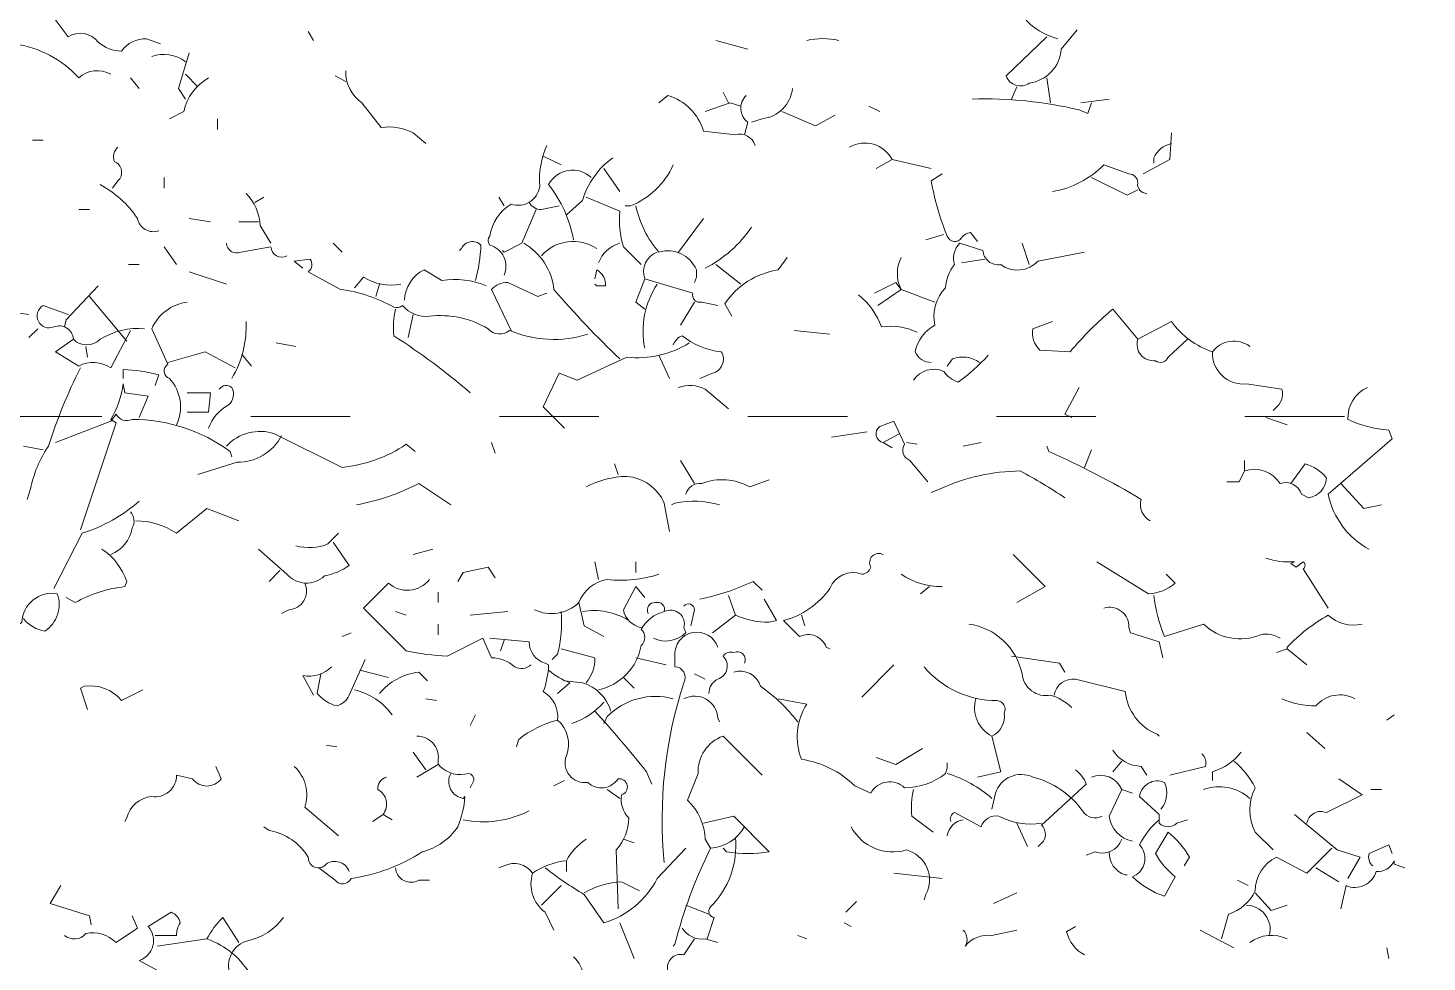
# Model space of a CAD drawing. Header units: millimetres. Extents: x 922141 to 965068, y 34629 to 256118.
# Drawn here: x 947166 to 949699, y 86798 to 88490 of the extents above; entities that cross this region are included whole.
import ezdxf

# ---------------------------------------------------------------- set-up
doc = ezdxf.new("R2010")
doc.units = ezdxf.units.MM
doc.linetypes.add('ACAD_ISO03W100', pattern=[30, 12, -18])
doc.layers.add('HATCH', color=8, linetype='Continuous', lineweight=5)
doc.layers.add('MCA__ LANDSCAPE', color=136, linetype='Continuous', lineweight=5)
doc.layers.add('MCA__ PISCINA ELEV.', color=91, linetype='Continuous')

# ---------------------------------------------------------------- blocks, each defined once
blk = doc.blocks.new('05')
at = {"layer": 'HATCH'}
for points in [[(619968.9, 367550.8, -0.178864), (619952.8, 367592.7), (619994.7, 367608.9), (620004.4, 367586.3, 0.010635), (619981.8, 367547.6, 0.164948), (620043.1, 367508.9)], [(618222.1, 367550.8), (618251.1, 367512.2, -0.388977), (618305.9, 367502.5, 0.178864), (618347.8, 367486.4, -0.243835), (618392.9, 367508.9), (618418.7, 367499.3)], [(619646.6, 367505.7, 0.112473), (619588.6, 367505.7)], [(620023.7, 367512.2), (619949.6, 367441.3, 0.489075), (619991.5, 367428.4, 0.354019), (620049.5, 367489.6), (620078.5, 367525.1)], [(618154.4, 367499.3, -0.175232), (618270.4, 367438, -0.323349), (618328.4, 367444.5)], [(618463.8, 367467.1, 0.250641), (618402.6, 367476.7)], [(618753.9, 367450.9, 0.248367), (618782.9, 367392.9), (618818.3, 367347.8, -0.162277), (618876.3, 367338.1), (618898.9, 367318.8)], [(618505.7, 367438, 0.211838), (618460.6, 367376.8), (618434.8, 367363.9)], [(619495.1, 367315.6, 0.4142), (619459.7, 367334.9), (619401.7, 367341.4, 0.255402), (619337.2, 367405.8), (619321.1, 367392.9)], [(619479, 367405.8, 0.471924), (619482.3, 367357.5), (619475.8, 367334.9)], [(619562.8, 367418.7, -0.354019), (619508, 367363.9), (619488.7, 367357.5)], [(619888.4, 367399.4, -0.065994), (620081.7, 367380), (620097.8, 367373.6), (620104.3, 367392.9)], [(618341.3, 367312.3, 0.302765), (618334.9, 367286.6, -0.544022), (618341.3, 367251.1), (618331.7, 367238.2)], [(619118.1, 367315.6, 0.12587), (619105.2, 367241.4, -0.472687), (619053.6, 367209.2, 0.225525), (619014.9, 367151.2, 0.4142), (619014.9, 367135.1, -0.453766), (619040.7, 367080.3)], [(619666, 367312.3, -0.427887), (619743.3, 367289.8), (619814.2, 367273.7)], [(620249.3, 367318.8, 0.25296), (620217.1, 367293), (620217.1, 367283.3)], [(619237.3, 367293, 0.162277), (619182.5, 367215.7), (619153.5, 367189.9)], [(619346.9, 367280.1, -0.19191), (619269.5, 367206), (619259.9, 367206)], [(620204.2, 367228.6, -0.45993), (620188.1, 367247.9, 0.4142), (620172, 367264), (620126.9, 367280.1, -0.153275), (620033.4, 367231.8)], [(619198.6, 367257.6, 0.489075), (619121.3, 367244.7, -0.119324), (619166.4, 367144.8)], [(619833.6, 367264), (619814.2, 367251.1, 0.056015), (619843.2, 367151.2, 0.618027), (619869, 367148, -0.236053), (619885.1, 367157.6), (619898, 367141.5)], [(618415.5, 367160.9, -0.45993), (618376.8, 367183.4, 0.119247), (618309.1, 367244.7)], [(618573.4, 367228.6, -0.178864), (618599.2, 367170.5), (618618.5, 367138.3)], [(619189, 367222.1), (619250.2, 367196.3, 0.099014), (619256.6, 367131.9), (619288.9, 367099.6)], [(619085.8, 367212.4, 0.276978), (619108.4, 367199.5), (619140.6, 367206)], [(619279.2, 367206, 0.125443), (619321.1, 367122.2, -0.386597), (619388.8, 367090), (619388.8, 367077.1), (619385.6, 367067.4)], [(619488.7, 367167.3, -0.126114), (619404.9, 367093.2)], [(618537.9, 367138.3, 0.509216), (618563.7, 367122.2), (618618.5, 367131.9, 0.566177), (618647.5, 367115.7)], [(618989.1, 367070.6, 0.048889), (618998.8, 367135.1, 0.526016), (618963.4, 367128.6), (618960.1, 367125.4)], [(619076.2, 367138.3, -0.241638), (619131, 367054.5, 0.024979), (619250.2, 366928.8)], [(619108.4, 367115.7, -0.37883), (619208.3, 367128.6)], [(619250.2, 367138.3, 0.236053), (619211.5, 367102.9)], [(619317.9, 367122.2, 0.4142), (619295.3, 367073.8), (619279.2, 367031.9), (619295.3, 367019.1)], [(619814.2, 366922.4, -0.312363), (619785.2, 366941.7, -0.225677), (619820.7, 366990, -0.25499), (619840, 367057.7, -0.148804), (619856.1, 367099.6, -0.276978), (619865.8, 367138.3), (619907.7, 367125.4, 0.441483), (619939.9, 367099.6, 0.38205), (620007.6, 367106.1), (620091.4, 367122.2)], [(619192.2, 366973.9, -0.181442), (619050.4, 366980.4, -0.4142), (619011.7, 366983.6, 0.16394), (618905.3, 367006.2, -0.253143), (618857, 367025.5, -0.236053), (618840.9, 367022.3, 0.100998), (618744.2, 367054.5), (618686.2, 367086.7, 0.4142), (618689.4, 367109.3), (618660.4, 367106.1), (618676.5, 367093.2)], [(619453.3, 367006.2), (619440.4, 367028.7, -0.210266), (619537, 367090), (619553.2, 367112.5)], [(619759.4, 367112.5, 0.224854), (619759.4, 367054.5), (619717.5, 367025.5)], [(618770, 367057.7), (618786.1, 367077.1, 0.192581), (618853.8, 367064.2)], [(619008.5, 367061, 0.146759), (618927.9, 367070.6), (618895.7, 367090, 0.276978), (618860.2, 367035.2)], [(619205.1, 367073.8), (619208.3, 367090, -0.302765), (619224.4, 367061), (619208.3, 367061), (619205.1, 367064.2)], [(619295.3, 367073.8), (619382.3, 367048.1, 0.599991), (619398.5, 367031.9), (619427.5, 367025.5)], [(619053.6, 366980.4), (619018.1, 367054.5, -0.226822), (619047.2, 367067.4), (619101.9, 367041.6), (619118.1, 367048.1)], [(619317.9, 367064.2, 0.197815), (619295.3, 366948.2)], [(619682.1, 367044.8, -0.143997), (619724, 366986.8, -0.146759), (619788.4, 366977.2)], [(618251.1, 367009.4), (618206, 367025.5, 0.942245), (618225.3, 366986.8, -0.514618), (618260.7, 366964.3, 0.4142), (618309.1, 366964.3, -0.160355), (618389.7, 366983.6)], [(618467, 367031.9, 0.259125), (618402.6, 366983.6), (618431.6, 366919.1, 0.618027), (618434.8, 366893.4, -0.301163), (618447.7, 366809.6)], [(618573.4, 366996.5, -0.148178), (618547.6, 366893.4)], [(618844.1, 367019.1, 0.082748), (618840.9, 366970.7, -0.034805), (618979.5, 366867.6)], [(620188.1, 366964.3), (620143, 367019.1, 0.041733), (620065.6, 366941.7), (620010.8, 366944.9, -0.265564), (619997.9, 366983.6), (620033.4, 366996.5)], [(620323.5, 366941.7, -0.162277), (620249.3, 366996.5), (620188.1, 366964.3, 0.541992), (620220.3, 366925.6, 0.523941), (620242.9, 366932), (620278.3, 366964.3)], [(618363.9, 366980.4), (618328.4, 366912.7, 0.274826), (618270.4, 366915.9), (618228.5, 366941.7), (618260.7, 366964.3)], [(619346.9, 366954.6, -0.199997), (619363, 366970.7, 0.141068), (619433.9, 366941.7, -0.514618), (619417.8, 366903), (619395.2, 366893.4)], [(619375.9, 366957.8, -0.169128), (619263.1, 366932), (619172.9, 366890.1), (619140.6, 366903), (619111.6, 366841.8), (619150.3, 366803.1)], [(620391.1, 366951.4, 0.417374), (620323.5, 366941.7, 0.463791), (620384.7, 366883.7), (620449.2, 366874, -0.302765), (620436.3, 366838.6), (620433, 366835.3)], [(619782, 366890.1, -0.37204), (619836.8, 366906.3, 0.162277), (619862.6, 366886.9, 0.055374), (619917.4, 366935.3)], [(619901.2, 366922.4, 0.255692), (619852.9, 366928.8), (619843.2, 366915.9)], [(618273.6, 366912.7, 0.03894), (618215.6, 366770.9, 0.100754), (618183.4, 366693.5), (618176.9, 366674.2)], [(618409, 366880.5), (618415.5, 366899.8, 0.064087), (618351, 366909.5), (618351, 366893.4)], [(618273.6, 366619.4), (618338.1, 366812.8), (618328.4, 366819.2, 0.104355), (618351, 366883.7), (618354.2, 366867.6), (618396.1, 366861.1), (618380, 366822.5)], [(618525, 366874, -0.442368), (618547.6, 366877.2, -0.369919), (618541.1, 366845, 0.196625), (618505.7, 366803.1)], [(619356.6, 366877.2, -0.204086), (619404.9, 366874), (619446.8, 366838.6)], [(620603.9, 366877.2, 0.301514), (620568.4, 366819.2, 0.092056), (620642.5, 366799.9), (620649, 366783.8), (620532.9, 366683.9, 0.222809), (620607.1, 366584)], [(618228.5, 366777.3), (618328.4, 366816), (618338.1, 366828.9, 0.4142), (618367.1, 366819.2, -0.159607), (618544.4, 366761.2), (618547.6, 366751.5)], [(618537.9, 366770.9, -0.291199), (618624.9, 366793.4), (618747.4, 366732.2, 0.123093), (618863.4, 366774.1), (618879.6, 366761.2)], [(619727.2, 366777.3, -0.659393), (619720.8, 366806.3), (619746.5, 366816), (619765.9, 366774.1, 0.49527), (619775.5, 366745.1), (619807.8, 366706.4)], [(618637.8, 366790.2, -0.286789), (618557.3, 366741.9), (618486.4, 366719.3)], [(620210.7, 366635.5, -0.362045), (620194.5, 366674.2, 0.029785), (620026.9, 366761.2), (620023.7, 366770.9)], [(619189, 366696.8, -0.116699), (619263.1, 366716.1, -0.270767), (619330.8, 366667.8), (619340.4, 366616.2)], [(620055.9, 366677.4, 0.023788), (619975.4, 366725.8, 0.105392), (619830.3, 366693.5), (619814.2, 366687.1)], [(620349.2, 366706.4), (620371.8, 366706.4), (620381.5, 366725.8, -0.343094), (620445.9, 366703.2, -0.4142), (620484.6, 366683.9), (620497.5, 366677.4, 0.359619), (620529.7, 366712.9, 0.165543), (620491.1, 366738.7), (620465.3, 366703.2)], [(618773.2, 366664.5, 0.07692), (618886, 366703.2), (618944, 366664.5)], [(619369.5, 366683.9, -0.364258), (619398.5, 366703.2, -0.223816), (619485.5, 366696.8), (619520.9, 366709.7)], [(618380, 366671, -0.101349), (618276.9, 366613), (618225.3, 366513)], [(619430.7, 366664.5, 0.121552), (619350.1, 366667.8), (619343.7, 366664.5)], [(618363.9, 366651.6, -0.343094), (618367.1, 366622.6, -0.260178), (618328.4, 366574.3)], [(618373.6, 366635.5, -0.148178), (618447.7, 366613), (618502.5, 366658.1), (618560.5, 366635.5)], [(618731.3, 366596.8), (618760.3, 366554.9, -0.109772), (618715.2, 366535.6, -0.427002), (618647.5, 366538.8), (618595.9, 366584)], [(618741, 366613), (618721.6, 366593.6, -0.166153), (618663.6, 366590.4)], [(618312.3, 366584, -0.16861), (618357.4, 366525.9), (618354.2, 366516.3, 0.105759), (618264, 366487.3), (618247.9, 366496.9)], [(619727.2, 366574.3, 0.754288), (619704.6, 366551.7, -0.333328), (619688.5, 366538.8, 0.4142), (619630.5, 366513, -0.17865), (619546.7, 366455), (619575.7, 366426, -0.438309), (619624.1, 366406.7), (619630.5, 366403.5)], [(620532.9, 366477.6), (620487.8, 366548.5, 0.5), (620487.8, 366561.4), (620474.9, 366551.7), (620465.3, 366558.2), (620471.7, 366561.4, -0.099014), (620420.1, 366567.8)], [(619095.5, 366474.4, 0.307983), (619176.1, 366487.3, -0.275284), (619227.6, 366529.2, 0.105927), (619321.1, 366538.8)], [(619759.4, 366538.8, 0.148178), (619833.6, 366516.3)], [(620239.7, 366538.8), (620255.8, 366522.7, -0.172653), (620207.4, 366503.4), (620114, 366561.4)], [(618679.7, 366522.7, -0.535172), (618650.7, 366474.4), (618637.8, 366467.9)], [(618905.3, 366529.2, -0.435272), (618831.2, 366522.7), (618786.1, 366477.6), (618863.4, 366400.2, 0.048386), (618937.6, 366390.6), (619002, 366422.8), (619018.1, 366387.4, -0.178864), (619060, 366371.2, 0.323349), (619089.1, 366374.5)], [(619295.3, 366496.9), (619279.2, 366516.3), (619256.6, 366474.4, 0.302765), (619288.9, 366442.1)], [(619395.2, 366493.7, 0.060013), (619491.9, 366525.9), (619508, 366509.8)], [(618170.5, 366458.3, 0.188675), (618209.2, 366435.7, 0.343094), (618231.7, 366503.4, 0.452606), (618167.3, 366451.8), (618138.3, 366426, -0.030823), (618089.9, 366458.3), (618086.7, 366464.7)], [(619301.8, 366467.9, -0.618027), (619314.7, 366487.3, -0.599991), (619330.8, 366471.1, -0.649872), (619366.2, 366442.1), (619369.5, 366432.5, -0.314713), (619311.4, 366422.8)], [(619446.8, 366500.2), (619459.7, 366464.7, 0.111496), (619520.9, 366451.8), (619533.8, 366455), (619511.3, 366493.7)], [(620217.1, 366500.2, 0.07106), (620236.4, 366426), (620307.3, 366448.6, 0.302765), (620410.5, 366429.3, -0.192581), (620445.9, 366422.8)], [(619143.8, 366471.1, -0.082748), (619137.4, 366393.8), (619127.7, 366384.1)], [(619182.5, 366471.1, -0.185669), (619266.3, 366455), (619259.9, 366458.3)], [(619330.8, 366471.1, 0.209167), (619288.9, 366438.9, -0.449051), (619288.9, 366409.9, -0.306015), (619211.5, 366329.3)], [(619366.2, 366480.8, -0.704712), (619385.6, 366474.4), (619379.1, 366445.4)], [(620126.9, 366477.6, -0.517548), (620172, 366442.1), (620175.2, 366432.5), (620226.8, 366416.4), (620233.2, 366387.4)], [(620594.2, 366448.6, -0.259125), (620532.9, 366464.7, 0.075043), (620458.8, 366406.7), (620458.8, 366403.5), (620439.5, 366397)], [(619881.9, 366448.6, -0.315994), (619978.6, 366358.3, 0.442368), (620030.2, 366319.7, -0.120438), (620068.8, 366297.1)], [(619014.9, 366422.8), (619085.8, 366416.4, 0.32254), (619114.8, 366377.7), (619121.3, 366374.5, -0.077118), (619111.6, 366326.1, -0.302765), (619137.4, 366274.5, -0.32045), (619153.5, 366210.1, 0.575546), (619192.2, 366161.7, 0.470993), (619247, 366168.2, -0.926025), (619253.4, 366139.2, 0.236053), (619266.3, 366097.3, -0.182587), (619243.8, 366039.3), (619247, 365932.9)], [(619427.5, 366406.7, 0.89061), (619350.1, 366390.6), (619350.1, 366371.2, -0.566177), (619366.2, 366342.2, 0.104599), (619330.8, 366016.7)], [(619143.8, 366403.5), (619205.1, 366387.4, -0.190887), (619189, 366342.2)], [(619475.8, 366377.7, 0.720749), (619456.5, 366397, 0.302765), (619437.1, 366390.6, -0.566177), (619427.5, 366348.7, 0.276978), (619411.4, 366322.9)], [(618728.1, 366371.2, -0.24913), (618676.5, 366355.1), (618695.8, 366319.7)], [(618789.3, 366384.1), (618760.3, 366319.7, -0.224854), (618737.7, 366300.3, -0.158417), (618702.3, 366322.9), (618708.7, 366358.3)], [(618815.1, 366322.9, -0.19014), (618886, 366361.6), (618902.1, 366345.5)], [(619121.3, 366364.8, 0.090164), (619160, 366342.2), (619137.4, 366322.9)], [(619572.5, 366271.3, 0.077194), (619504.8, 366335.8, 0.4142), (619456.5, 366361.6)], [(619801.3, 366371.2, 0.225006), (619933.5, 366310, -0.5), (619946.4, 366287.4, -0.333328), (619923.8, 366245.5)], [(618386.4, 366329.3), (618347.8, 366310, 0.266052), (618280.1, 366335.8), (618273.6, 366332.6), (618286.5, 366293.9)], [(619234.1, 366290.7, 0.25), (619182.5, 366342.2), (619150.3, 366345.5)], [(620036.6, 366319.7, -0.40065), (620075.3, 366348.7), (620165.5, 366326.1, 0.280411), (620223.5, 366248.8), (620226.8, 366245.5)], [(618770, 366329.3, -0.180573), (618837.7, 366284.2)], [(619346.9, 366313.2, 0.272293), (619227.6, 366281), (619221.2, 366268.1)], [(619366.2, 366313.2, -0.548935), (619427.5, 366277.8), (619430.7, 366271.3)], [(619537, 366313.2), (619588.6, 366303.6, 0.234207), (619578.9, 366203.6, -0.160019), (619675.6, 366155.3), (619704.6, 366142.4, -0.489075), (619765.9, 366152.1, 0.168671), (619840, 366177.9), (619843.2, 366187.5), (619843.2, 366197.2)], [(619894.8, 366313.2, 0.356949), (619923.8, 366245.5), (619939.9, 366181.1), (619898, 366171.4)], [(620449.2, 366313.2, 0.111496), (620510.4, 366300.3, -0.353287), (620581.3, 366313.2)], [(619221.2, 366306.8, -0.128281), (619163.2, 366268.1)], [(619205.1, 366290.7, -0.017029), (619298.5, 366181.1), (619308.2, 366158.5)], [(619137.4, 366274.5, 0.109406), (619066.5, 366239.1), (619063.3, 366226.2)], [(618882.8, 366245.5, -0.441071), (618921.5, 366203.6, 0.236053), (618924.7, 366190.8, 0.265564), (618976.2, 366177.9, -0.4142), (618985.9, 366165), (618979.5, 366152.1)], [(619508, 366174.6), (619437.1, 366245.5, 0.331436), (619392, 366177.9), (619372.7, 366129.5, -0.197815), (619404.9, 366058.6), (619414.6, 366042.5)], [(620143, 366219.8, 0.252106), (620194.5, 366190.8), (620204.2, 366174.6)], [(620304.1, 366213.3, -0.302765), (620310.6, 366190.8), (620246.1, 366174.6)], [(620375, 366216.5, -0.162277), (620323.5, 366181.1), (620323.5, 366165)], [(618518.6, 366190.8), (618528.3, 366168.2, -0.506302), (618476.7, 366168.2), (618447.7, 366174.6, -0.45929), (618402.6, 366136, 0.32254), (618357.4, 366097.3), (618354.2, 366090.8)], [(618660.4, 366190.8, -0.302765), (618679.7, 366116.6), (618741, 366065.1)], [(620075.3, 366184.3, -0.162277), (620094.6, 366158.5), (620014, 366084.4, -0.343094), (620017.3, 366055.4), (620007.6, 366045.7)], [(620362.1, 366200.4, -0.099014), (620400.8, 366152.1, 0.243301), (620400.8, 366071.5), (620433, 366039.3)], [(618944, 366177.9, 0.514618), (618966.6, 366132.7), (618969.8, 366136, -0.074905), (618956.9, 366081.2, -0.18132), (618892.5, 366036, -0.109772), (618763.5, 365987.7, -0.561981), (618734.5, 365984.5), (618705.5, 366007)], [(618828, 366171.4, 0.355026), (618811.9, 366148.9, -0.470993), (618821.5, 366103.7), (618837.7, 366094.1)], [(619843.2, 366177.9, -0.105759), (619923.8, 366132.7)], [(620123.6, 366100.5, -0.401794), (620088.2, 366110.2, 0.173447), (619997.9, 366171.4, 0.449051), (619930.3, 366142.4), (619923.8, 366113.4)], [(620104.3, 366171.4, -0.4142), (620159.1, 366148.9), (620178.4, 366142.4)], [(620230, 366113.4, 0.295303), (620236.4, 366161.7, 0.5), (620191.3, 366136), (620226.8, 366103.7), (620226.8, 366087.6, 0.399994), (620259, 366087.6), (620278.3, 366094.1)], [(620494.3, 366087.6, -0.486771), (620529.7, 366107), (620594.2, 366139.2), (620552.3, 366168.2)], [(619782, 366148.9, 0.082748), (619778.8, 366100.5), (619817.4, 366071.5)], [(620159.1, 366148.9), (620136.5, 366100.5, 0.333328), (620178.4, 366055.4)], [(620391.1, 366132.7, 0.274033), (620307.3, 366148.9)], [(618966.6, 366094.1, 0.172012), (619085.8, 366110.2)], [(619401.7, 366087.6), (619456.5, 366100.5), (619520.9, 366036, -0.083908), (619443.6, 366036), (619437.1, 366042.5)], [(619872.2, 366094.1, 0.333328), (619843.2, 366065.1)], [(619849.7, 366090.8, -0.4142), (619856.1, 366107), (619904.5, 366081.2, -0.382629), (619936.7, 366100.5, 0.162277), (620014, 366087.6)], [(620226.8, 366094.1, 0.099014), (620191.3, 366048.9, -0.463791), (620184.9, 365994.1), (620178.4, 365990.9, 0.112411), (620236.4, 365955.5), (620255.8, 365990.9, -0.099014), (620220.3, 366032.8), (620242.9, 366071.5, -0.099014), (620281.6, 366026.4), (620271.9, 366010.3)], [(618760.3, 366000.6, 0.489075), (618718.4, 366013.5, -0.720749), (618686.2, 366026.4, 0.210693), (618615.3, 366074.7), (618605.6, 366081.2)], [(619189, 366058.6, 0.126938), (619153.5, 366019.9, 0.123093), (619092.3, 365997.4, 0.382629), (619040.7, 366010.3), (619031, 366007)], [(619475.8, 366081.2, -0.252106), (619414.6, 366042.5, 0.053238), (619350.1, 365868.5), (619346.9, 365865.2)], [(619459.7, 366061.8, -0.221268), (619414.6, 365936.1, 0.618027), (619421, 365916.8), (619408.1, 365878.1)], [(619669.2, 366081.2, 0.359314), (619769.1, 366039.3, -0.483139), (619804.6, 365958.7), (619801.3, 365949)], [(620159.1, 366058.6, -0.4142), (620110.7, 366036), (620094.6, 366029.6)], [(619114.8, 366007, 0.031036), (619185.7, 365958.7), (619221.2, 365907.1, 0.203522), (619317.9, 365987.7), (619369.5, 366042.5)], [(620136.5, 366036, 0.343094), (620165.5, 365994.1), (620168.8, 365994.1)], [(620539.4, 366042.5), (620494.3, 365997.4), (620439.5, 366026.4, 0.291199), (620400.8, 365965.1, -0.207977), (620352.5, 365923.2), (620339.6, 365878.1)], [(620613.5, 366010.3, -0.302765), (620607.1, 366032.8), (620642.5, 366048.9), (620649, 366032.8)], [(618844.1, 366007, 0.551163), (618886, 365984.5), (618905.3, 365984.5)], [(620555.5, 365932.9), (620565.2, 365974.8, 0.453766), (620620, 366000.6, 0.33638), (620652.2, 366019.9), (620652.2, 366013.5), (620671.5, 366007)], [(619092.3, 365997.4, 0.315216), (619114.8, 365926.5), (619131, 365894.2)], [(619185.7, 365961.9, -0.122009), (619253.4, 365981.3), (619285.7, 365965.1)], [(620384.7, 365939.4, -0.477875), (620426.6, 365884.6)], [(618367.1, 365920), (618376.8, 365897.5), (618338.1, 365871.7, 0.259125), (618283.3, 365887.8, -0.4142), (618244.6, 365884.6)], [(618409, 365884.6), (618447.7, 365884.6, -0.162277), (618454.1, 365907.1, 0.265564), (618438, 365926.5), (618396.1, 365900.7, -0.544022), (618380, 365839.4), (618444.5, 365804), (618460.6, 365810.4)], [(618560.5, 365871.7), (618531.5, 365916.8, 0.08429), (618502.5, 365878.1), (618412.2, 365865.2)], [(618502.5, 365878.1, -0.186218), (618583, 365810.4), (618544.4, 365813.7, -0.438553), (618576.6, 365874.9, 0.177994), (618641.1, 365916.8)], [(619363, 365897.5, 0.283676), (619404.9, 365878.1), (619427.5, 365871.7)], [(619872.2, 365894.2, -0.343094), (619875.5, 365865.2, -0.253143), (619923.8, 365884.6), (619968.9, 365894.2)], [(620075.3, 365900.7), (620059.2, 365891, 0.209167), (620091.4, 365849.1)], [(620391.1, 365871.7, -0.280075), (620458.8, 365878.1)], [(619385.6, 365878.1), (619366.2, 365849.1, 0.577133), (619337.2, 365820.1), (619321.1, 365778.2)], [(619166.4, 365845.9, -0.338058), (619179.3, 365768.5)]]:
    blk.add_lwpolyline(points, format="xyb", dxfattribs=at)
for points in [[(618686.2, 367521.8), (618695.8, 367505.7)], [(619424.2, 367505.7), (619482.3, 367489.6)], [(618470.2, 367483.2), (618450.9, 367418.7), (618463.8, 367399.4)], [(618363.9, 367438), (618380, 367418.7)], [(618463.8, 367444.5), (618486.4, 367421.9)], [(618753.9, 367431.6), (618734.5, 367441.3)], [(620023.7, 367438), (620030.2, 367392.9)], [(619446.8, 367392.9), (619437.1, 367412.3)], [(619968.9, 367421.9), (619959.3, 367399.4)], [(620085, 367392.9), (620136.5, 367399.4)], [(619404.9, 367376.8), (619450, 367392.9), (619469.4, 367386.5)], [(619543.5, 367376.8), (619604.7, 367351), (619640.2, 367370.4)], [(619701.4, 367386.5), (619720.8, 367376.8)], [(618521.8, 367363.9), (618521.8, 367344.6)], [(618186.6, 367325.2), (618206, 367325.2)], [(620249.3, 367338.1), (620246.1, 367289.8), (620197.8, 367264)], [(619111.6, 367296.2), (619143.8, 367280.1)], [(619221.2, 367273.7), (619250.2, 367231.8)], [(619743.3, 367289.8), (619714.3, 367273.7)], [(618425.1, 367257.6), (618425.1, 367238.2)], [(620104.3, 367257.6), (620168.8, 367225.3), (620188.1, 367235)], [(618589.5, 367212.4), (618605.6, 367222.1)], [(619040.7, 367206), (619031, 367222.1)], [(618270.4, 367199.5), (618289.8, 367199.5)], [(619098.7, 367199.5), (619072.9, 367138.3), (619040.7, 367122.2), (619037.5, 367125.4)], [(618470.2, 367183.4), (618508.9, 367177)], [(618595.9, 367177), (618560.5, 367177)], [(619356.6, 367122.2), (619401.7, 367183.4)], [(619836.8, 367154.4), (619804.6, 367144.8)], [(618425.1, 367131.9), (618447.7, 367099.6)], [(618731.3, 367138.3), (618747.4, 367122.2)], [(619991.5, 367099.6), (619978.6, 367138.3)], [(618360.7, 367099.6), (618380, 367099.6)], [(619424.2, 367099.6), (619469.4, 367064.2)], [(619910.9, 367109.3), (619869, 367102.9)], [(618470.2, 367086.7), (618537.9, 367064.2)], [(618305.9, 367061), (618247.9, 366999.7), (618244.6, 366986.8)], [(618815.1, 367064.2), (618808.7, 367041.6)], [(619820.7, 367031.9), (619759.4, 367054.5), (619749.8, 367067.4), (619711.1, 367048.1)], [(618289.8, 367041.6), (618357.4, 366961)], [(619385.6, 367031.9), (619359.8, 366990)], [(618109.3, 367019.1), (618180.2, 367009.4)], [(618876.3, 367009.4), (618866.7, 366967.5)], [(618196.3, 366983.6), (618180.2, 366967.5)], [(619566.1, 366980.4), (619630.5, 366973.9)], [(618283.3, 366951.4), (618286.5, 366932)], [(618628.2, 366957.8), (618663.6, 366951.4)], [(618431.6, 366922.4), (618499.2, 366941.7), (618554, 366912.7)], [(618566.9, 366935.3), (618583, 366915.9)], [(619321.1, 366935.3), (619340.4, 366893.4)], [(618467, 366867.6), (618508.9, 366867.6), (618505.7, 366832.1), (618467, 366832.1)], [(620081.7, 366877.2), (620055.9, 366828.9), (620068.8, 366822.5)], [(620420.1, 366822.5), (620458.8, 366809.6)], [(619698.2, 366796.7), (619633.7, 366787)], [(619756.2, 366793.4), (619727.2, 366777.3), (619743.3, 366767.7)], [(618170.5, 366770.9), (618206, 366764.4)], [(619018.1, 366777.3), (619024.6, 366758)], [(619769.1, 366777.3), (619788.4, 366774.1)], [(619904.5, 366777.3), (619872.2, 366770.9)], [(619385.6, 366703.2), (619359.8, 366745.1)], [(620091.4, 366732.2), (620104.3, 366764.4)], [(620381.5, 366725.8), (620381.5, 366745.1)], [(619247, 366719.3), (619240.5, 366738.7)], [(620555.5, 366703.2), (620597.4, 366658.1), (620629.6, 366664.5)], [(618911.8, 366584), (618876.3, 366574.3)], [(619962.5, 366574.3), (620020.5, 366516.3), (619968.9, 366487.3)], [(618634.6, 366545.3), (618615.3, 366525.9)], [(619024.6, 366532.4), (619011.7, 366551.7), (618966.6, 366542.1), (618956.9, 366525.9)], [(619211.5, 366529.2), (619205.1, 366561.4)], [(619279.2, 366561.4), (619279.2, 366542.1)], [(619811, 366516.3), (619794.9, 366503.4)], [(618921.5, 366506.6), (618921.5, 366487.3)], [(619176.1, 366487.3), (619185.7, 366445.4), (619221.2, 366426)], [(618844.1, 366471.1), (618863.4, 366464.7)], [(619047.2, 366471.1), (618979.5, 366464.7)], [(619459.7, 366464.7), (619417.8, 366432.5)], [(619578.9, 366464.7), (619585.4, 366445.4)], [(618921.5, 366448.6), (618921.5, 366429.3)], [(618763.5, 366432.5), (618747.4, 366426)], [(619040.7, 366419.6), (619034.3, 366400.2)], [(619279.2, 366387.4), (619334, 366374.5)], [(619959.3, 366390.6), (620046.3, 366377.7), (620055.9, 366361.6)], [(620458.8, 366403.5), (620494.3, 366374.5)], [(618779.6, 366364.8), (618831.2, 366351.9)], [(619746.5, 366374.5), (619688.5, 366316.4)], [(619256.6, 366351.9), (619276, 366332.6)], [(619385.6, 366358.3), (619404.9, 366348.7)], [(618898.9, 366313.2), (618918.2, 366310)], [(618989.1, 366284.2), (618979.5, 366264.9)], [(620652.2, 366284.2), (620639.3, 366274.5)], [(620494.3, 366252), (620526.5, 366223)], [(618718.4, 366229.4), (618737.7, 366226.2)], [(618898.9, 366184.3), (618876.3, 366216.5)], [(619798.1, 366223), (619749.8, 366194), (619714.3, 366206.9)], [(618921.5, 366194), (618882.8, 366171.4)], [(620159.1, 366200.4), (620143, 366181.1)], [(619150.3, 366165), (619131, 366155.3)], [(619227.6, 366148.9), (619250.2, 366132.7)], [(620610.3, 366148.9), (620629.6, 366148.9)], [(618821.5, 366103.7), (618802.2, 366090.8)], [(619968.9, 366087.6), (619988.3, 366045.7)], [(620471.7, 366103.7), (620549.1, 366039.3), (620591, 366026.4), (620568.4, 365987.7)], [(619256.6, 366058.6), (619276, 366052.2)], [(619153.5, 366019.9), (619153.5, 366000.6)], [(620510.4, 366007), (620552.3, 365981.3)], [(619746.5, 365997.4), (619833.6, 365987.7)], [(620368.6, 365984.5), (620387.9, 365974.8)], [(618238.2, 365974.8), (618218.8, 365942.6), (618289.8, 365920), (618293, 365903.9)], [(619108.4, 365939.4), (619143.8, 365974.8)], [(619968.9, 365961.9), (619927, 365942.6)], [(620400.8, 365961.9), (620429.8, 365929.7), (620458.8, 365939.4)], [(619369.5, 365939.4), (619411.4, 365923.2)], [(619678.9, 365945.8), (619659.5, 365926.5)], [(619250.2, 365907.1), (619276, 365842.7)], [(619656.3, 365907.1), (619669.2, 365900.7)], [(619572.5, 365884.6), (619588.6, 365878.1)], [(620362.1, 365862), (620300.9, 365894.2)], [(620639.3, 365862), (620642.5, 365842.7)]]:
    blk.add_lwpolyline(points, dxfattribs=at)

msp = doc.modelspace()

# ---------------------------------------------------------------- linework, layer by layer
at = {"layer": 'MCA__ LANDSCAPE', "linetype": 'ACAD_ISO03W100', "ltscale": 15}
msp.add_line((935419.29, 87786.06), (954272.75, 87786.06), dxfattribs=at)

# ---------------------------------------------------------------- block references
at = {"layer": 'MCA__ PISCINA ELEV.'}
msp.add_blockref('05', (328987.08, -279038.22), dxfattribs=at)

doc.saveas('drawing.dxf')
